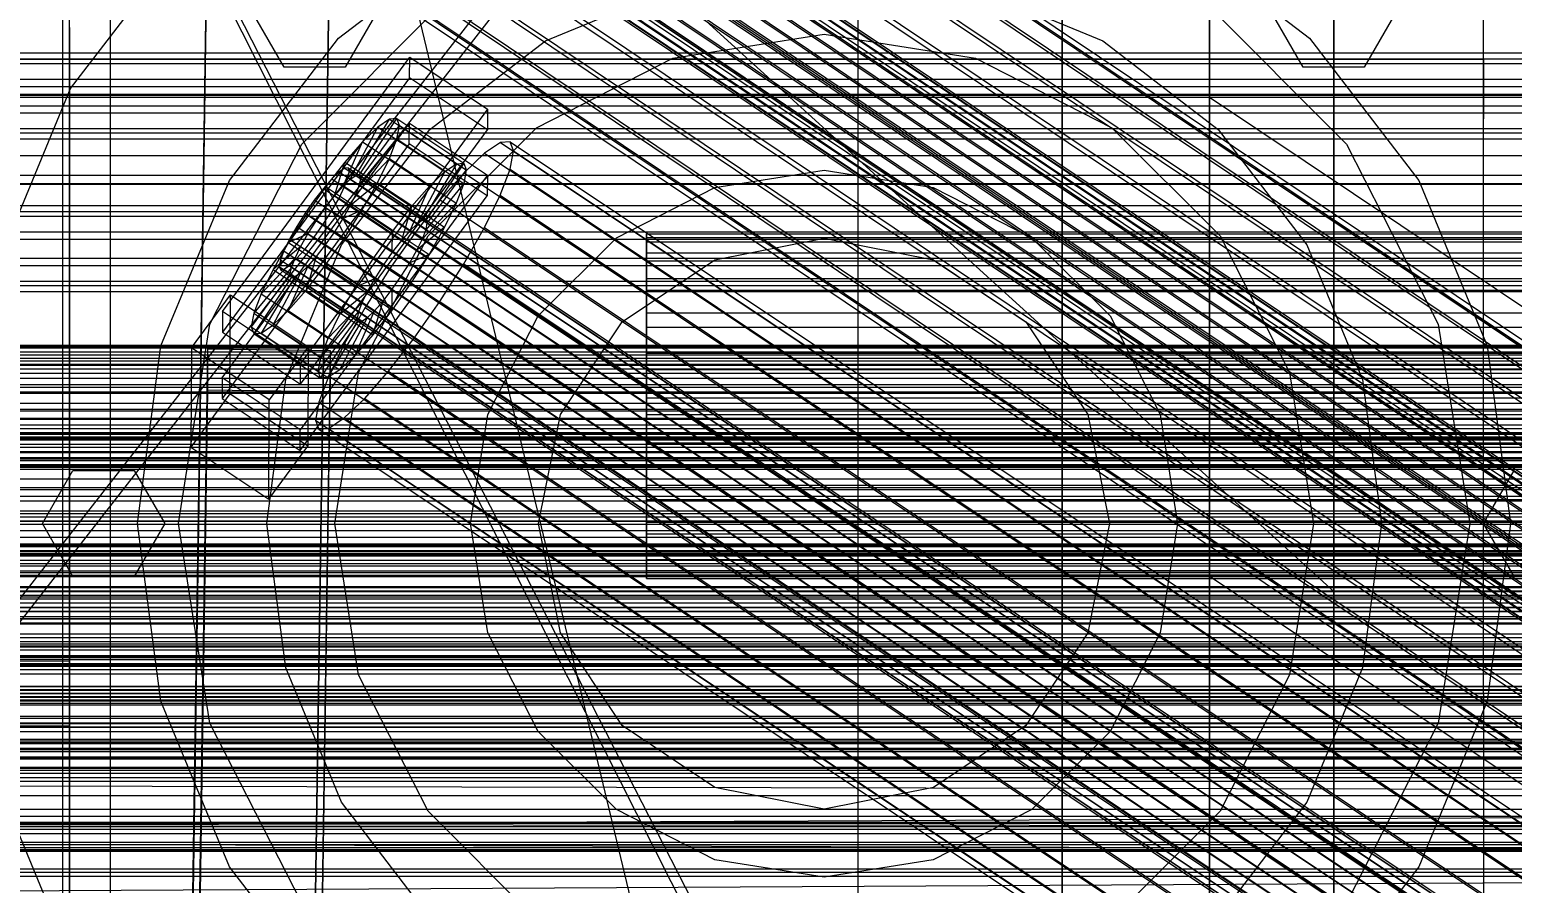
# Model space of a CAD drawing. Header units: millimetres. Extents: x -1970 to 59977, y -65068 to 6837.
# Drawn here: x -401.9 to -183.8, y -34302.9 to -34177.3 of the extents above; entities that cross this region are included whole.
import ezdxf

# ---------------------------------------------------------------- set-up
doc = ezdxf.new("R2010")
doc.units = ezdxf.units.MM
for name, color, linetype, lineweight in [('COTAS_O', 1, 'Continuous', 0), ('frontal_briquetadora', 7, 'Continuous', 0), ('frontal_C01', 7, 'Continuous', 0), ('frontal_C02', 7, 'Continuous', 0), ('frontal_C03', 7, 'Continuous', 0), ('frontal_mezcladora', 7, 'Continuous', 0), ('frontal_secador', 7, 'Continuous', 0)]:
    doc.layers.add(name, color=color, linetype=linetype, lineweight=lineweight)
doc.dimstyles.new('R19_100', dxfattribs={"dimtxt": 250, "dimasz": 150, "dimexe": 150, "dimexo": 80, "dimgap": 100, "dimtad": 1, "dimtih": 1, "dimtoh": 1, "dimdsep": 46, "dimcen": 0.09, "dimadec": 0, "dimazin": 0, "dimtfac": 1, "dimtdec": 4, "dimtofl": 0, "dimtmove": 0, "dimatfit": 3, "dimfxl": 1, "dimtolj": 1, "dimtzin": 0, "dimarcsym": 0})

# ---------------------------------------------------------------- blocks, each defined once
blk = doc.blocks.new('*D39')
at = {"layer": 'COTAS_O', "color": 0, "lineweight": -2, "transparency": 16777216}
for p, q in [((-1725, -34320), (-1725, -33550)), ((1725, -34320), (1725, -33550)), ((-1575, -33700), (1575, -33700))]:
    blk.add_line(p, q, dxfattribs=at)
at = {"layer": 'COTAS_O', "color": 0, "transparency": 16777216}
for points in [[(-1575, -33675), (-1575, -33725), (-1725, -33700)], [(1575, -33675), (1575, -33725), (1725, -33700)]]:
    blk.add_solid(points, dxfattribs=at)
at = {"layer": 'Defpoints', "color": 0, "transparency": 16777216}
for p in [(1725, -33700), (-1725, -34400), (1725, -34400)]:
    blk.add_point(p, dxfattribs=at)
blk = doc.blocks.new('*D42')
at = {"layer": 'COTAS_O', "color": 0, "lineweight": -2, "transparency": 16777216}
for p, q in [((-570, -33700), (200, -33700)), ((50, -34750), (50, -33850)), ((-570, -34900), (200, -34900))]:
    blk.add_line(p, q, dxfattribs=at)
at = {"layer": 'COTAS_O', "color": 0, "transparency": 16777216}
for points in [[(25, -33850), (75, -33850), (50, -33700)], [(25, -34750), (75, -34750), (50, -34900)]]:
    blk.add_solid(points, dxfattribs=at)
at = {"layer": 'Defpoints', "color": 0, "transparency": 16777216}
for p in [(-650, -33700), (50, -33700), (-650, -34900)]:
    blk.add_point(p, dxfattribs=at)
blk = doc.blocks.new('*D43')
at = {"layer": 'COTAS_O', "color": 0, "lineweight": -2, "transparency": 16777216}
for p, q in [((-650, -34820), (-650, -34050)), ((650, -34820), (650, -34050)), ((-500, -34200), (500, -34200))]:
    blk.add_line(p, q, dxfattribs=at)
at = {"layer": 'COTAS_O', "color": 0, "transparency": 16777216}
for points in [[(-500, -34175), (-500, -34225), (-650, -34200)], [(500, -34175), (500, -34225), (650, -34200)]]:
    blk.add_solid(points, dxfattribs=at)
at = {"layer": 'Defpoints', "color": 0, "transparency": 16777216}
for p in [(650, -34200), (-650, -34900), (650, -34900)]:
    blk.add_point(p, dxfattribs=at)

msp = doc.modelspace()

# ---------------------------------------------------------------- linework, layer by layer
at = {"layer": 'frontal_briquetadora'}
for p, q in [((-430, -33820), (-223.45, -34680)), ((-210, -34260), (-210, -33820)), ((-210, -34680), (-210, -33820)), ((-430, -34060), (-210, -34260)), ((-430, -34060), (-210, -34490)), ((-430, -34060), (-210, -34496)), ((-210, -34060), (-210, -34490)), ((-210, -34260), (-210, -34060)), ((-210, -34060), (-210, -34496)), ((-210, -34060), (-210, -34305)), ((-210, -34184.11), (-210, -34168.9)), ((-188, -34184.11), (-188, -34168.9)), ((-396, -34179.904), (-396, -34175.093)), ((-188, -34177.757), (-188, -34174.625)), ((-396, -34181.688), (-396, -34175.941)), ((-396, -34182.612), (-396, -34176.921)), ((-396, -34177.027), (-396, -34183.697)), ((-396, -34178.555), (-396, -34177.617)), ((-396, -34177.617), (-396, -34180.422)), ((-188, -34183.693), (-188, -34176.894)), ((-188, -34181.662), (-188, -34177.757)), ((-396, -34183.199), (-396, -34178.555)), ((-396, -34188.369), (-396, -34179.904)), ((-430, -34181.662), (-188, -34181.662)), ((-396, -34180.422), (-396, -34186.861)), ((-396, -34191.022), (-396, -34181.688)), ((-188, -34181.662), (-188, -34185.567)), ((-396, -34191.853), (-396, -34182.612)), ((-396, -34191.371), (-396, -34183.199)), ((-396, -34183.697), (-396, -34193.876)), ((-210, -34200.644), (-210, -34184.11)), ((-188, -34193.602), (-188, -34183.693)), ((-188, -34200.644), (-188, -34184.11)), ((-188, -34185.567), (-188, -34188.698)), ((-396, -34186.861), (-396, -34196.687)), ((-396, -34200.164), (-396, -34188.369)), ((-188, -34188.698), (-188, -34190.436)), ((-396, -34203.582), (-396, -34191.022)), ((-396, -34202.757), (-396, -34191.371)), ((-396, -34204.289), (-396, -34191.853)), ((-396, -34193.876), (-396, -34207.173)), ((-188, -34206.283), (-188, -34193.602)), ((-396, -34196.687), (-396, -34209.523)), ((-396, -34214.834), (-396, -34200.164)), ((-210, -34218.263), (-210, -34200.644)), ((-188, -34218.263), (-188, -34200.644)), ((-396, -34216.919), (-396, -34202.757)), ((-396, -34218.887), (-396, -34203.582)), ((-396, -34219.443), (-396, -34204.289)), ((-188, -34221.304), (-188, -34206.283)), ((-396, -34207.173), (-396, -34223.076)), ((-396, -34209.523), (-396, -34224.875)), ((-396, -34231.817), (-396, -34214.834)), ((-396, -34233.313), (-396, -34216.919)), ((-396, -34236.349), (-396, -34218.887)), ((-396, -34236.732), (-396, -34219.443)), ((-210, -34236.709), (-210, -34218.263)), ((-188, -34236.709), (-188, -34218.263)), ((-188, -34238.153), (-188, -34221.304)), ((-396, -34223.076), (-396, -34240.974)), ((-396, -34224.875), (-396, -34242.153)), ((-396, -34250.459), (-396, -34231.817)), ((-396, -34251.309), (-396, -34233.313)), ((-396, -34255.296), (-396, -34236.349)), ((-396, -34255.491), (-396, -34236.732)), ((-210, -34255.714), (-210, -34236.709)), ((-188, -34255.714), (-188, -34236.709)), ((-188, -34256.258), (-188, -34238.153)), ((-396, -34240.974), (-396, -34260.18)), ((-396, -34242.153), (-396, -34260.694)), ((-396, -34270.044), (-396, -34250.459)), ((-396, -34270.216), (-396, -34251.309)), ((-396, -34275), (-396, -34255.296)), ((-396, -34275), (-396, -34255.491)), ((-210, -34275), (-210, -34255.714)), ((-188, -34275), (-188, -34255.714)), ((-188, -34275), (-188, -34256.258)), ((-430, -34260), (-210, -34260)), ((-396, -34260.18), (-396, -34279.956)), ((-396, -34260.694), (-396, -34279.784)), ((-210, -34260), (-210, -34305)), ((-210, -34680), (-210, -34260)), ((-210, -34496), (-210, -34260)), ((-188, -34267.964), (-188, -34266.226)), ((-188, -34271.095), (-188, -34267.964)), ((-396, -34270.216), (-420, -34270.216)), ((-160, -34270.044), (-396, -34270.044)), ((-396, -34289.82), (-396, -34270.044)), ((-396, -34289.306), (-396, -34270.216)), ((-188, -34275), (-188, -34271.095)), ((-396, -34275), (-596, -34275)), ((-430, -34275), (-188, -34275)), ((-160, -34275), (-396, -34275)), ((-396, -34275), (-396, -34294.704)), ((-396, -34275), (-396, -34294.509)), ((-188, -34275), (-210, -34275)), ((-210, -34275), (-210, -34294.286)), ((-188, -34275), (-188, -34278.905)), ((-188, -34275), (-188, -34293.742)), ((-188, -34275), (-188, -34294.286)), ((-396, -34279.784), (-420, -34279.784)), ((-396, -34279.784), (-396, -34298.691)), ((-160, -34279.956), (-396, -34279.956)), ((-396, -34279.956), (-396, -34299.541)), ((-188, -34278.905), (-188, -34282.036)), ((-188, -34282.036), (-188, -34283.774)), ((-396, -34307.847), (-396, -34289.306)), ((-396, -34309.026), (-396, -34289.82)), ((-396, -34294.509), (-396, -34313.268)), ((-396, -34294.704), (-396, -34313.651)), ((-210, -34294.286), (-210, -34313.291)), ((-188, -34293.742), (-188, -34311.847)), ((-188, -34294.286), (-188, -34313.291)), ((-396, -34298.691), (-396, -34316.687)), ((-396, -34299.541), (-396, -34318.183))]:
    msp.add_line(p, q, dxfattribs=at)
at = {"layer": 'frontal_C01'}
for p, q in [((-250, -32681.31), (-250, -35586.788)), ((-250, -35591.549), (-250, -32686.07)), ((-228.298, -33961.061), (-228.298, -34257.758)), ((-228.298, -34263.476), (-228.298, -33966.78)), ((-397, -35975), (-397, -34032.596)), ((-390, -35975), (-390, -34032.596)), ((-373.501, -34218.791), (-345.969, -34181.347)), ((-345.981, -34184.391), (-345.969, -34181.347)), ((-345.969, -34181.347), (-334.501, -34189)), ((-345.981, -34184.391), (-373.513, -34221.834)), ((-334.513, -34192.044), (-345.981, -34184.391)), ((-373.539, -34228.531), (-346.008, -34191.087)), ((-334.501, -34189), (-362.033, -34226.444)), ((-353.892, -34198.777), (-348.918, -34190.5)), ((-353.378, -34198.737), (-347.835, -34190.414)), ((-348.918, -34190.5), (-350.645, -34191.658)), ((-347.835, -34190.414), (-348.918, -34190.5)), ((-348.918, -34190.5), (-339.088, -34197.06)), ((-347.835, -34190.414), (-338.005, -34196.974)), ((-347.47, -34191.406), (-347.835, -34190.414)), ((-346.02, -34194.131), (-346.008, -34191.087)), ((-346.008, -34191.087), (-334.539, -34198.74)), ((-334.501, -34189), (-334.513, -34192.044)), ((-362.045, -34229.488), (-334.513, -34192.044)), ((-354.71, -34199.326), (-350.645, -34191.658)), ((-353.205, -34199.207), (-347.47, -34191.406)), ((-350.645, -34191.658), (-352.899, -34193.808)), ((-350.645, -34191.658), (-340.816, -34198.217)), ((-347.847, -34193.408), (-347.47, -34191.406)), ((-347.47, -34191.406), (-337.64, -34197.966)), ((-346.02, -34194.131), (-373.551, -34231.574)), ((-355.777, -34200.345), (-352.899, -34193.808)), ((-352.899, -34193.808), (-355.525, -34196.805)), ((-353.384, -34200.155), (-347.847, -34193.408)), ((-352.899, -34193.808), (-343.069, -34200.368)), ((-348.941, -34196.283), (-347.847, -34193.408)), ((-347.847, -34193.408), (-338.017, -34199.968)), ((-334.551, -34201.784), (-346.02, -34194.131)), ((-332.629, -34193.949), (-334.938, -34195.496)), ((-331.181, -34193.834), (-332.629, -34193.949)), ((-332.629, -34193.949), (-148.32, -34316.947)), ((-331.197, -34197.836), (-330.692, -34195.16)), ((-330.692, -34195.16), (-331.181, -34193.834)), ((-331.181, -34193.834), (-146.872, -34316.832)), ((-330.692, -34195.16), (-146.383, -34318.158)), ((-355.525, -34196.805), (-358.345, -34200.444)), ((-357.021, -34201.764), (-355.525, -34196.805)), ((-355.525, -34196.805), (-345.695, -34203.365)), ((-353.902, -34201.517), (-348.941, -34196.283)), ((-350.678, -34199.836), (-348.941, -34196.283)), ((-348.941, -34196.283), (-339.111, -34202.843)), ((-339.088, -34197.06), (-344.062, -34205.337)), ((-338.005, -34196.974), (-343.549, -34205.297)), ((-340.816, -34198.217), (-339.088, -34197.06)), ((-339.088, -34197.06), (-338.005, -34196.974)), ((-338.005, -34196.974), (-337.64, -34197.966)), ((-334.938, -34195.496), (-337.95, -34198.371)), ((-334.938, -34195.496), (-150.629, -34318.495)), ((-334.539, -34198.74), (-362.071, -34236.184)), ((-357.415, -34199.251), (-358.659, -34200.671)), ((-356.348, -34198.233), (-357.415, -34199.251)), ((-357.415, -34199.251), (-143.617, -34341.929)), ((-355.53, -34197.684), (-356.348, -34198.233)), ((-356.348, -34198.233), (-142.549, -34340.91)), ((-355.777, -34200.345), (-354.71, -34199.326)), ((-355.541, -34200.424), (-355.022, -34199.061)), ((-355.017, -34197.643), (-355.53, -34197.684)), ((-355.53, -34197.684), (-141.731, -34340.362)), ((-355.022, -34199.061), (-354.844, -34198.113)), ((-355.022, -34199.061), (-141.224, -34341.739)), ((-354.844, -34198.113), (-355.017, -34197.643)), ((-355.017, -34197.643), (-141.218, -34340.321)), ((-354.844, -34198.113), (-141.045, -34340.791)), ((-354.71, -34199.326), (-353.892, -34198.777)), ((-344.88, -34205.886), (-354.71, -34199.326)), ((-353.892, -34198.777), (-353.378, -34198.737)), ((-344.062, -34205.337), (-353.892, -34198.777)), ((-353.205, -34199.207), (-353.384, -34200.155)), ((-343.549, -34205.297), (-353.378, -34198.737)), ((-353.378, -34198.737), (-353.205, -34199.207)), ((-343.376, -34205.766), (-353.205, -34199.207)), ((-340.816, -34198.217), (-344.88, -34205.886)), ((-337.64, -34197.966), (-343.376, -34205.766)), ((-343.069, -34200.368), (-340.816, -34198.217)), ((-337.95, -34198.371), (-341.461, -34202.378)), ((-337.64, -34197.966), (-338.017, -34199.968)), ((-337.95, -34198.371), (-153.641, -34321.37)), ((-334.539, -34198.74), (-334.551, -34201.784)), ((-332.659, -34201.68), (-331.197, -34197.836)), ((-331.197, -34197.836), (-146.887, -34320.834)), ((-362.083, -34239.228), (-334.551, -34201.784)), ((-358.345, -34200.444), (-361.166, -34204.477)), ((-358.659, -34200.671), (-359.995, -34202.395)), ((-358.659, -34200.671), (-144.861, -34343.349)), ((-358.345, -34200.444), (-358.357, -34203.488)), ((-358.357, -34203.488), (-357.021, -34201.764)), ((-348.515, -34207.004), (-358.345, -34200.444)), ((-357.021, -34201.764), (-355.777, -34200.345)), ((-347.191, -34208.324), (-357.021, -34201.764)), ((-356.363, -34202.107), (-355.541, -34200.424)), ((-345.947, -34206.904), (-355.777, -34200.345)), ((-355.541, -34200.424), (-141.742, -34343.101)), ((-354.725, -34203.2), (-350.678, -34199.836)), ((-353.902, -34201.517), (-354.725, -34203.2)), ((-353.384, -34200.155), (-353.902, -34201.517)), ((-344.073, -34208.077), (-353.902, -34201.517)), ((-343.554, -34206.715), (-353.384, -34200.155)), ((-352.938, -34203.825), (-350.678, -34199.836)), ((-350.678, -34199.836), (-340.848, -34206.396)), ((-343.069, -34200.368), (-345.947, -34206.904)), ((-345.695, -34203.365), (-343.069, -34200.368)), ((-338.017, -34199.968), (-343.554, -34206.715)), ((-338.017, -34199.968), (-339.111, -34202.843)), ((-334.981, -34206.43), (-332.659, -34201.68)), ((-332.659, -34201.68), (-148.35, -34324.678)), ((-359.995, -34202.395), (-361.332, -34204.305)), ((-146.196, -34345.072), (-359.995, -34202.395)), ((-359.693, -34205.398), (-358.357, -34203.488)), ((-358.68, -34205.963), (-357.434, -34203.996)), ((-358.357, -34203.488), (-348.527, -34210.048)), ((-357.434, -34203.996), (-356.363, -34202.107)), ((-357.434, -34203.996), (-143.635, -34346.674)), ((-356.363, -34202.107), (-142.565, -34344.784)), ((-354.725, -34203.2), (-355.796, -34205.089)), ((-355.796, -34205.089), (-352.938, -34203.825)), ((-355.569, -34207.977), (-352.938, -34203.825)), ((-344.895, -34209.76), (-354.725, -34203.2)), ((-352.938, -34203.825), (-343.108, -34210.385)), ((-348.515, -34207.004), (-345.695, -34203.365)), ((-345.695, -34203.365), (-347.191, -34208.324)), ((-341.461, -34202.378), (-345.231, -34207.243)), ((-339.111, -34202.843), (-344.073, -34208.077)), ((-341.461, -34202.378), (-157.152, -34325.376)), ((-339.111, -34202.843), (-340.848, -34206.396)), ((-361.166, -34204.477), (-363.797, -34208.63)), ((-362.578, -34206.272), (-363.648, -34208.161)), ((-361.332, -34204.305), (-362.578, -34206.272)), ((-362.578, -34206.272), (-148.779, -34348.95)), ((-361.332, -34204.305), (-147.533, -34346.983)), ((-359.693, -34205.398), (-361.166, -34204.477)), ((-361.166, -34204.477), (-351.336, -34211.037)), ((-360.939, -34207.365), (-359.693, -34205.398)), ((-360.017, -34207.873), (-358.68, -34205.963)), ((-349.863, -34211.958), (-359.693, -34205.398)), ((-358.68, -34205.963), (-144.881, -34348.641)), ((-355.796, -34205.089), (-357.042, -34207.056)), ((-345.966, -34211.649), (-355.796, -34205.089)), ((-344.88, -34205.886), (-345.947, -34206.904)), ((-344.062, -34205.337), (-344.88, -34205.886)), ((-343.549, -34205.297), (-344.062, -34205.337)), ((-343.554, -34206.715), (-343.376, -34205.766)), ((-343.376, -34205.766), (-343.549, -34205.297)), ((-363.648, -34208.161), (-364.471, -34209.844)), ((-360.939, -34207.365), (-363.797, -34208.63)), ((-363.648, -34208.161), (-149.85, -34350.839)), ((-362.01, -34209.255), (-360.939, -34207.365)), ((-361.352, -34209.597), (-360.017, -34207.873)), ((-351.109, -34213.925), (-360.939, -34207.365)), ((-360.017, -34207.873), (-146.218, -34350.551)), ((-358.39, -34212.01), (-355.569, -34207.977)), ((-357.042, -34207.056), (-358.378, -34208.967)), ((-357.042, -34207.056), (-355.569, -34207.977)), ((-347.212, -34213.616), (-357.042, -34207.056)), ((-355.569, -34207.977), (-345.739, -34214.537)), ((-351.336, -34211.037), (-348.515, -34207.004)), ((-345.231, -34207.243), (-349.002, -34212.634)), ((-348.527, -34210.048), (-348.515, -34207.004)), ((-347.191, -34208.324), (-348.527, -34210.048)), ((-345.947, -34206.904), (-347.191, -34208.324)), ((-160.922, -34330.241), (-345.231, -34207.243)), ((-340.848, -34206.396), (-344.895, -34209.76)), ((-344.895, -34209.76), (-344.073, -34208.077)), ((-344.073, -34208.077), (-343.554, -34206.715)), ((-340.848, -34206.396), (-343.108, -34210.385)), ((-338.003, -34211.762), (-334.981, -34206.43)), ((-334.981, -34206.43), (-150.672, -34329.428)), ((-311.15, -34208.526), (-311.15, -34207.349)), ((-311.15, -34207.349), (-311.15, -34207.902)), ((-311.15, -34207.349), (311.15, -34207.349)), ((-311.15, -34207.902), (-311.15, -34210.145)), ((-311.15, -34207.902), (311.15, -34207.902)), ((-311.15, -34211.351), (-311.15, -34208.526)), ((-311.15, -34208.526), (311.15, -34208.526)), ((-363.797, -34208.63), (-366.057, -34212.618)), ((-362.01, -34209.255), (-366.057, -34212.618)), ((-364.471, -34209.844), (-364.989, -34211.206)), ((-364.471, -34209.844), (-150.672, -34352.522)), ((-363.797, -34208.63), (-353.967, -34215.19)), ((-362.833, -34210.938), (-362.01, -34209.255)), ((-362.596, -34211.017), (-361.352, -34209.597)), ((-352.18, -34215.814), (-362.01, -34209.255)), ((-361.352, -34209.597), (-147.554, -34352.275)), ((-359.714, -34210.69), (-361.21, -34215.649)), ((-359.714, -34210.69), (-360.958, -34212.11)), ((-358.378, -34208.967), (-359.714, -34210.69)), ((-349.884, -34217.25), (-359.714, -34210.69)), ((-358.378, -34208.967), (-358.39, -34212.01)), ((-348.548, -34215.527), (-358.378, -34208.967)), ((-348.527, -34210.048), (-349.863, -34211.958)), ((-345.966, -34211.649), (-344.895, -34209.76)), ((-343.108, -34210.385), (-345.966, -34211.649)), ((-343.108, -34210.385), (-345.739, -34214.537)), ((-311.15, -34210.145), (-311.15, -34213.928)), ((-311.15, -34210.145), (311.15, -34210.145)), ((-363.351, -34212.3), (-368.888, -34219.047)), ((-362.833, -34210.938), (-367.794, -34216.171)), ((-366.057, -34212.618), (-367.794, -34216.171)), ((-366.057, -34212.618), (-356.228, -34219.178)), ((-364.989, -34211.206), (-365.168, -34212.155)), ((-365.168, -34212.155), (-364.995, -34212.624)), ((-365.168, -34212.155), (-151.369, -34354.832)), ((-364.995, -34212.624), (-364.482, -34212.584)), ((-364.995, -34212.624), (-151.196, -34355.302)), ((-364.989, -34211.206), (-151.191, -34353.884)), ((-364.482, -34212.584), (-363.664, -34212.035)), ((-364.482, -34212.584), (-150.683, -34355.262)), ((-360.958, -34212.11), (-363.836, -34218.646)), ((-363.664, -34212.035), (-362.596, -34211.017)), ((-363.664, -34212.035), (-149.865, -34354.713)), ((-363.53, -34213.248), (-363.351, -34212.3)), ((-363.351, -34212.3), (-362.833, -34210.938)), ((-353.521, -34218.86), (-363.351, -34212.3)), ((-353.003, -34217.498), (-362.833, -34210.938)), ((-362.596, -34211.017), (-148.798, -34353.694)), ((-360.958, -34212.11), (-362.025, -34213.129)), ((-361.21, -34215.649), (-358.39, -34212.01)), ((-351.128, -34218.67), (-360.958, -34212.11)), ((-358.39, -34212.01), (-348.56, -34218.57)), ((-353.967, -34215.19), (-351.336, -34211.037)), ((-349.002, -34212.634), (-352.519, -34218.185)), ((-351.336, -34211.037), (-349.863, -34211.958)), ((-349.863, -34211.958), (-351.109, -34213.925)), ((-349.002, -34212.634), (-164.693, -34335.632)), ((-347.212, -34213.616), (-345.966, -34211.649)), ((-341.52, -34217.313), (-338.003, -34211.762)), ((-338.003, -34211.762), (-153.694, -34334.76)), ((-311.15, -34215.633), (-311.15, -34211.351)), ((-311.15, -34211.351), (311.15, -34211.351)), ((-363.53, -34213.248), (-369.265, -34221.049)), ((-363.357, -34213.718), (-368.9, -34222.04)), ((-362.843, -34213.677), (-367.817, -34221.955)), ((-362.025, -34213.129), (-366.09, -34220.797)), ((-363.357, -34213.718), (-363.53, -34213.248)), ((-353.7, -34219.808), (-363.53, -34213.248)), ((-362.843, -34213.677), (-363.357, -34213.718)), ((-353.527, -34220.278), (-363.357, -34213.718)), ((-362.025, -34213.129), (-362.843, -34213.677)), ((-353.014, -34220.237), (-362.843, -34213.677)), ((-352.196, -34219.689), (-362.025, -34213.129)), ((-353.967, -34215.19), (-351.109, -34213.925)), ((-351.109, -34213.925), (-352.18, -34215.814)), ((-345.739, -34214.537), (-348.56, -34218.57)), ((-348.548, -34215.527), (-347.212, -34213.616)), ((-345.739, -34214.537), (-347.212, -34213.616)), ((-311.15, -34213.928), (-311.15, -34218.991)), ((-311.15, -34213.928), (311.15, -34213.928)), ((-378.086, -34224.118), (-372.35, -34216.317)), ((-372.408, -34230.927), (-372.35, -34216.317)), ((-372.35, -34216.317), (-360.882, -34223.971)), ((-367.794, -34216.171), (-368.888, -34219.047)), ((-367.794, -34216.171), (-357.964, -34222.731)), ((-363.836, -34218.646), (-361.21, -34215.649)), ((-361.21, -34215.649), (-351.38, -34222.209)), ((-356.228, -34219.178), (-353.967, -34215.19)), ((-356.228, -34219.178), (-352.18, -34215.814)), ((-352.18, -34215.814), (-353.003, -34217.498)), ((-351.38, -34222.209), (-349.884, -34217.25)), ((-351.128, -34218.67), (-349.884, -34217.25)), ((-349.884, -34217.25), (-348.548, -34215.527)), ((-348.56, -34218.57), (-348.548, -34215.527)), ((-311.15, -34221.079), (-311.15, -34215.633)), ((-311.15, -34215.633), (311.15, -34215.633)), ((-373.501, -34218.791), (-373.513, -34221.834)), ((-362.033, -34226.444), (-373.501, -34218.791)), ((-368.888, -34219.047), (-369.265, -34221.049)), ((-368.888, -34219.047), (-359.058, -34225.607)), ((-366.09, -34220.797), (-363.836, -34218.646)), ((-363.836, -34218.646), (-354.006, -34225.206)), ((-359.058, -34225.607), (-353.521, -34218.86)), ((-357.964, -34222.731), (-353.003, -34217.498)), ((-357.964, -34222.731), (-356.228, -34219.178)), ((-352.519, -34218.185), (-355.541, -34223.518)), ((-354.006, -34225.206), (-351.128, -34218.67)), ((-353.521, -34218.86), (-353.7, -34219.808)), ((-353.003, -34217.498), (-353.521, -34218.86)), ((-352.519, -34218.185), (-168.21, -34341.184)), ((-352.196, -34219.689), (-351.128, -34218.67)), ((-348.56, -34218.57), (-351.38, -34222.209)), ((-345.291, -34222.705), (-341.52, -34217.313)), ((-341.52, -34217.313), (-157.211, -34340.311)), ((-311.15, -34218.991), (-311.15, -34224.989)), ((-311.15, -34218.991), (311.15, -34218.991)), ((-369.265, -34221.049), (-368.9, -34222.04)), ((-369.265, -34221.049), (-359.436, -34227.609)), ((-367.817, -34221.955), (-366.09, -34220.797)), ((-366.09, -34220.797), (-356.26, -34227.357)), ((-359.436, -34227.609), (-353.7, -34219.808)), ((-359.07, -34228.6), (-353.527, -34220.278)), ((-357.987, -34228.514), (-353.014, -34220.237)), ((-356.26, -34227.357), (-352.196, -34219.689)), ((-353.7, -34219.808), (-353.527, -34220.278)), ((-353.527, -34220.278), (-353.014, -34220.237)), ((-353.014, -34220.237), (-352.196, -34219.689)), ((-311.15, -34227.318), (-311.15, -34221.079)), ((-311.15, -34221.079), (311.15, -34221.079)), ((-440, -34223.731), (440, -34223.731)), ((-373.513, -34221.834), (-362.045, -34229.488)), ((-368.9, -34222.04), (-367.817, -34221.955)), ((-368.9, -34222.04), (-359.07, -34228.6)), ((-367.817, -34221.955), (-357.987, -34228.514)), ((-359.058, -34225.607), (-357.964, -34222.731)), ((-355.541, -34223.518), (-357.863, -34228.268)), ((-355.541, -34223.518), (-171.232, -34346.516)), ((-351.38, -34222.209), (-354.006, -34225.206)), ((-349.061, -34227.57), (-345.291, -34222.705)), ((-345.291, -34222.705), (-160.982, -34345.703)), ((-440, -34223.926), (440, -34223.926)), ((-440, -34224.147), (440, -34224.147)), ((-440, -34224.721), (440, -34224.721)), ((-440, -34225.149), (440, -34225.149)), ((-378.512, -34417.284), (-375.644, -34224.284)), ((-378.086, -34224.118), (-378.143, -34238.728)), ((-366.618, -34231.771), (-378.086, -34224.118)), ((-375.644, -34230.372), (-375.644, -34224.284)), ((-375.644, -34224.284), (-357.646, -34224.526)), ((-360.882, -34223.971), (-366.618, -34231.771)), ((-360.882, -34223.971), (-360.939, -34238.581)), ((-357.646, -34224.526), (-360.514, -34417.526)), ((-359.436, -34227.609), (-359.058, -34225.607)), ((-357.646, -34224.526), (-357.646, -34230.614)), ((-354.006, -34225.206), (-356.26, -34227.357)), ((-311.15, -34224.989), (-311.15, -34231.515)), ((311.15, -34224.989), (-311.15, -34224.989)), ((-440, -34226.062), (440, -34226.062)), ((-440, -34226.666), (440, -34226.666)), ((-440, -34227.856), (440, -34227.856)), ((-362.045, -34229.488), (-362.033, -34226.444)), ((-359.07, -34228.6), (-359.436, -34227.609)), ((-356.26, -34227.357), (-357.987, -34228.514)), ((-352.572, -34231.576), (-349.061, -34227.57)), ((-349.061, -34227.57), (-164.752, -34350.568)), ((-311.15, -34233.926), (-311.15, -34227.318)), ((-311.15, -34227.318), (311.15, -34227.318)), ((-440, -34228.596), (440, -34228.596)), ((440, -34229.981), (-440, -34229.981)), ((-373.539, -34228.531), (-373.551, -34231.574)), ((-362.071, -34236.184), (-373.539, -34228.531)), ((-357.863, -34228.268), (-359.326, -34232.112)), ((-357.987, -34228.514), (-359.07, -34228.6)), ((-357.863, -34228.268), (-173.554, -34351.266)), ((-440, -34230.806), (440, -34230.806)), ((-440, -34232.293), (440, -34232.293)), ((-378.512, -34423.372), (-375.644, -34230.372)), ((-372.408, -34230.927), (-378.143, -34238.728)), ((-357.646, -34230.614), (-375.644, -34230.372)), ((-373.551, -34231.574), (-362.083, -34239.228)), ((-360.939, -34238.581), (-372.408, -34230.927)), ((-366.675, -34246.381), (-366.618, -34231.771)), ((-360.514, -34423.614), (-357.646, -34230.614)), ((-359.326, -34232.112), (-359.83, -34234.788)), ((-359.326, -34232.112), (-175.016, -34355.11)), ((-355.584, -34234.451), (-352.572, -34231.576)), ((-352.572, -34231.576), (-168.263, -34354.574)), ((-311.15, -34231.515), (-311.15, -34238.122)), ((-311.15, -34231.515), (311.15, -34231.515)), ((-440, -34233.148), (440, -34233.148)), ((-440, -34234.635), (440, -34234.635)), ((-357.893, -34235.999), (-355.584, -34234.451)), ((-355.584, -34234.451), (-171.275, -34357.449)), ((-311.15, -34240.452), (-311.15, -34233.926)), ((-311.15, -34233.926), (311.15, -34233.926)), ((-440, -34235.46), (440, -34235.46)), ((-440, -34236.845), (440, -34236.845)), ((-362.083, -34239.228), (-362.071, -34236.184)), ((-359.83, -34234.788), (-359.341, -34236.114)), ((-359.83, -34234.788), (-175.521, -34357.786)), ((-359.341, -34236.114), (-357.893, -34235.999)), ((-359.341, -34236.114), (-175.032, -34359.112)), ((-357.893, -34235.999), (-173.584, -34358.997)), ((-440, -34237.585), (440, -34237.585)), ((-440, -34238.775), (440, -34238.775)), ((-378.143, -34238.728), (-366.675, -34246.381)), ((-366.675, -34246.381), (-360.939, -34238.581)), ((-311.15, -34238.122), (-311.15, -34244.362)), ((-311.15, -34238.122), (311.15, -34238.122)), ((-440, -34239.379), (440, -34239.379)), ((-440, -34240.292), (440, -34240.292)), ((-440, -34240.72), (440, -34240.72)), ((-311.15, -34246.45), (-311.15, -34240.452)), ((-311.15, -34240.452), (311.15, -34240.452)), ((-440, -34241.293), (440, -34241.293)), ((-440, -34241.515), (440, -34241.515)), ((-440, -34241.71), (440, -34241.71)), ((-311.15, -34244.362), (-311.15, -34249.808)), ((-311.15, -34244.362), (311.15, -34244.362)), ((-311.15, -34251.513), (-311.15, -34246.45)), ((-311.15, -34246.45), (311.15, -34246.45)), ((-311.15, -34249.808), (-311.15, -34254.09)), ((-311.15, -34249.808), (311.15, -34249.808)), ((-311.15, -34255.296), (-311.15, -34251.513)), ((-311.15, -34251.513), (311.15, -34251.513)), ((-311.15, -34254.09), (-311.15, -34256.915)), ((-311.15, -34254.09), (311.15, -34254.09)), ((-311.15, -34257.539), (-311.15, -34255.296)), ((-311.15, -34255.296), (311.15, -34255.296)), ((-311.15, -34256.915), (-311.15, -34258.092)), ((-311.15, -34256.915), (311.15, -34256.915)), ((-311.15, -34258.092), (-311.15, -34257.539)), ((-311.15, -34257.539), (311.15, -34257.539)), ((-311.15, -34258.092), (311.15, -34258.092)), ((-130, -34323.357), (-228.298, -34257.758)), ((-228.298, -34257.758), (-228.298, -34554.454)), ((-228.298, -34257.758), (-228.298, -34263.476)), ((-228.298, -34560.172), (-228.298, -34263.476)), ((-228.298, -34263.476), (-130, -34329.075))]:
    msp.add_line(p, q, dxfattribs=at)
at = {"layer": 'frontal_C02'}
for p, q in [((-250, -32976.99), (-250, -35767.535)), ((-250, -35772.314), (-250, -32981.769)), ((-397, -35975), (-397, -33576.746)), ((-390, -35975), (-390, -33576.746)), ((-228.298, -33902.474), (-228.298, -34187.295)), ((-228.298, -34193.036), (-228.298, -33908.215)), ((-397, -35975), (-397, -34072.136)), ((-390, -35975), (-390, -34072.136)), ((-332.629, -34123.403), (-148.32, -34246.887)), ((-331.181, -34123.206), (-146.872, -34246.69)), ((-334.938, -34125.027), (-150.629, -34248.511)), ((-330.692, -34124.45), (-146.383, -34247.934)), ((-356.348, -34127.62), (-142.549, -34270.861)), ((-355.53, -34127.044), (-141.731, -34270.286)), ((-355.017, -34126.974), (-141.218, -34270.216)), ((-354.844, -34127.415), (-141.045, -34270.657)), ((-331.197, -34127.049), (-146.887, -34250.533)), ((-357.415, -34128.661), (-143.617, -34271.903)), ((-355.541, -34129.675), (-141.742, -34272.916)), ((-355.022, -34128.336), (-141.224, -34271.577)), ((-337.95, -34127.967), (-153.641, -34251.451)), ((-146.196, -34275.075), (-359.995, -34131.833)), ((-358.659, -34130.099), (-144.861, -34273.34)), ((-356.363, -34131.34), (-142.565, -34274.581)), ((-341.461, -34132.023), (-157.152, -34255.507)), ((-332.659, -34130.826), (-148.35, -34254.31)), ((-361.332, -34133.747), (-147.533, -34276.989)), ((-357.434, -34133.217), (-143.635, -34276.459)), ((-362.578, -34135.71), (-148.779, -34278.952)), ((-358.68, -34135.18), (-144.881, -34278.422)), ((-334.981, -34135.525), (-150.672, -34259.009)), ((-363.648, -34137.588), (-149.85, -34280.829)), ((-360.017, -34137.094), (-146.218, -34280.336)), ((-160.922, -34260.403), (-345.231, -34136.919)), ((-364.989, -34140.591), (-151.191, -34283.833)), ((-364.471, -34139.253), (-150.672, -34282.494)), ((-362.596, -34140.266), (-148.798, -34283.508)), ((-361.352, -34138.829), (-147.554, -34282.07)), ((-338.003, -34140.825), (-153.694, -34264.309)), ((-365.168, -34141.512), (-151.369, -34284.754)), ((-364.995, -34141.953), (-151.196, -34285.194)), ((-364.482, -34141.883), (-150.683, -34285.125)), ((-363.664, -34141.308), (-149.865, -34284.549)), ((-349.002, -34142.321), (-164.693, -34265.805)), ((-341.52, -34146.364), (-157.211, -34269.848)), ((-352.519, -34147.86), (-168.21, -34271.344)), ((-345.291, -34151.766), (-160.982, -34275.25)), ((-378.512, -34347.59), (-375.644, -34153.823)), ((-355.541, -34153.16), (-171.232, -34276.644)), ((-357.646, -34154.067), (-360.514, -34347.834)), ((-357.863, -34157.859), (-173.554, -34281.342)), ((-349.061, -34156.662), (-164.752, -34280.146)), ((-378.512, -34353.436), (-375.644, -34159.669)), ((-360.514, -34353.679), (-357.646, -34159.912)), ((-359.326, -34161.636), (-175.016, -34285.12)), ((-352.572, -34160.718), (-168.263, -34284.202)), ((-359.83, -34164.235), (-175.521, -34287.719)), ((-355.584, -34163.658), (-171.275, -34287.142)), ((-359.341, -34165.479), (-175.032, -34288.963)), ((-357.893, -34165.282), (-173.584, -34288.766)), ((-130, -34253.153), (-228.298, -34187.295)), ((-228.298, -34187.295), (-228.298, -34472.116)), ((-228.298, -34187.295), (-228.298, -34193.036)), ((-228.298, -34477.858), (-228.298, -34193.036)), ((-228.298, -34193.036), (-130, -34258.894)), ((-450, -34264.768), (450, -34264.768)), ((450, -34276.459), (-450, -34276.459)), ((450, -34298.24), (-450, -34298.24))]:
    msp.add_line(p, q, dxfattribs=at)
at = {"layer": 'frontal_C03'}
for p, q in [((1250, -34180.804), (-1250, -34180.804)), ((1250, -34181.686), (-1250, -34181.686)), ((1250, -34182.339), (-1250, -34182.339)), ((1250, -34184.647), (-1250, -34184.647)), ((-1250, -34185.704), (1250, -34185.704)), ((1500, -34186.859), (-1500, -34186.859)), ((1500, -34187.019), (-1500, -34187.019)), ((1500, -34187.304), (-1500, -34187.304)), ((1250, -34188.556), (-1250, -34188.556)), ((1250, -34189.613), (-1250, -34189.613)), ((1250, -34191.921), (-1250, -34191.921)), ((1250, -34192.574), (-1250, -34192.574)), ((1250, -34193.456), (-1250, -34193.456)), ((-1500, -34195.842), (1500, -34195.842)), ((-1500, -34198.712), (1500, -34198.712)), ((1250, -34203.262), (-1250, -34203.262)), ((1250, -34204.143), (-1250, -34204.143)), ((1250, -34204.797), (-1250, -34204.797)), ((1250, -34207.104), (-1250, -34207.104)), ((-1250, -34208.162), (1250, -34208.162)), ((1250, -34211.014), (-1250, -34211.014)), ((1250, -34212.071), (-1250, -34212.071)), ((1250, -34214.378), (-1250, -34214.378)), ((1250, -34215.032), (-1250, -34215.032)), ((1250, -34215.913), (-1250, -34215.913)), ((1250, -34225.72), (-1250, -34225.72)), ((1250, -34226.601), (-1250, -34226.601)), ((1250, -34227.254), (-1250, -34227.254)), ((1250, -34229.562), (-1250, -34229.562)), ((-1250, -34230.619), (1250, -34230.619)), ((1250, -34233.471), (-1250, -34233.471)), ((1250, -34234.529), (-1250, -34234.529)), ((-1250, -34236.6), (1250, -34236.6)), ((1250, -34236.836), (-1250, -34236.836)), ((-1250, -34237.233), (1250, -34237.233)), ((1250, -34237.49), (-1250, -34237.49)), ((-1250, -34237.697), (1250, -34237.697)), ((1250, -34238.371), (-1250, -34238.371)), ((-1250, -34239.553), (1250, -34239.553)), ((-1250, -34240.449), (1250, -34240.449)), ((-1250, -34243.401), (1250, -34243.401)), ((-1250, -34244.669), (1250, -34244.669)), ((1250, -34248.177), (-1250, -34248.177)), ((-1250, -34248.516), (1250, -34248.516)), ((1250, -34249.059), (-1250, -34249.059)), ((1250, -34249.712), (-1250, -34249.712)), ((-1250, -34250.068), (1250, -34250.068)), ((1250, -34252.019), (-1250, -34252.019)), ((-1500, -34252.99), (1500, -34252.99)), ((-1500, -34253.214), (1500, -34253.214)), ((-1500, -34253.379), (1500, -34253.379)), ((-1500, -34254.036), (1500, -34254.036)), ((-1250, -34253.077), (1250, -34253.077)), ((-1500, -34254.354), (1500, -34254.354)), ((-1500, -34255.4), (1500, -34255.4)), ((-1500, -34255.849), (1500, -34255.849)), ((-1250, -34254.549), (1250, -34254.549)), ((1250, -34255.929), (-1250, -34255.929)), ((1250, -34256.28), (-1250, -34256.28)), ((-1500, -34257.212), (1500, -34257.212)), ((-1500, -34257.762), (1500, -34257.762)), ((1250, -34256.986), (-1250, -34256.986)), ((-1500, -34259.35), (1500, -34259.35)), ((1500, -34259.963), (-1500, -34259.963)), ((1250, -34259.294), (-1250, -34259.294)), ((1250, -34259.947), (-1250, -34259.947)), ((1250, -34260.828), (-1250, -34260.828)), ((-1500, -34261.667), (1500, -34261.667)), ((-1500, -34262.302), (1500, -34262.302)), ((-1250, -34261.088), (1250, -34261.088)), ((-1250, -34262.881), (1250, -34262.881)), ((-1500, -34264.006), (1500, -34264.006)), ((-1500, -34264.619), (1500, -34264.619)), ((-1500, -34266.207), (1500, -34266.207)), ((-1500, -34266.757), (1500, -34266.757)), ((-1500, -34268.12), (1500, -34268.12)), ((-1500, -34268.569), (1500, -34268.569)), ((-1500, -34269.615), (1500, -34269.615)), ((-1250, -34267.689), (1250, -34267.689)), ((-1250, -34269.42), (1250, -34269.42)), ((-1500, -34269.933), (1500, -34269.933)), ((-1500, -34270.59), (1500, -34270.59)), ((-1500, -34270.754), (1500, -34270.754)), ((-1500, -34270.979), (1500, -34270.979)), ((1250, -34270.635), (-1250, -34270.635)), ((1250, -34271.516), (-1250, -34271.516)), ((1250, -34272.17), (-1250, -34272.17)), ((-1250, -34273.9), (1250, -34273.9)), ((1250, -34274.477), (-1250, -34274.477)), ((-1250, -34275.453), (1250, -34275.453)), ((-1250, -34275.534), (1250, -34275.534)), ((1250, -34278.387), (-1250, -34278.387)), ((-1250, -34279.3), (1250, -34279.3)), ((1250, -34279.444), (-1250, -34279.444)), ((-1250, -34280.567), (1250, -34280.567)), ((1250, -34281.751), (-1250, -34281.751)), ((1250, -34282.405), (-1250, -34282.405)), ((1250, -34283.286), (-1250, -34283.286)), ((-1250, -34283.52), (1250, -34283.52)), ((-1250, -34284.416), (1250, -34284.416)), ((-1250, -34286.272), (1250, -34286.272)), ((-1250, -34286.736), (1250, -34286.736)), ((-1250, -34287.369), (1250, -34287.369)), ((1250, -34293.092), (-1250, -34293.092)), ((1250, -34293.974), (-1250, -34293.974)), ((1250, -34294.627), (-1250, -34294.627)), ((1250, -34296.935), (-1250, -34296.935)), ((-1250, -34297.992), (1250, -34297.992)), ((1250, -34300.844), (-1250, -34300.844)), ((1250, -34301.902), (-1250, -34301.902))]:
    msp.add_line(p, q, dxfattribs=at)
at = {"layer": 'frontal_mezcladora'}
for p, q in [((-280, -34450), (-280, -34020)), ((-395.851, -34186), (-375.51, -34159.49)), ((-356.418, -34178.582), (-335.5, -34162.531)), ((-234.5, -34162.531), (-213.582, -34178.582)), ((-326, -34178.986), (-306.223, -34170.794)), ((-263.777, -34170.794), (-244, -34178.986)), ((-361.857, -34194.16), (-340.84, -34173.143)), ((-229.16, -34173.143), (-208.143, -34194.16)), ((-364.453, -34182.841), (-368.953, -34175.047)), ((-350.953, -34175.047), (-355.453, -34182.841)), ((-214.547, -34182.841), (-219.047, -34175.047)), ((-201.047, -34175.047), (-205.547, -34182.841)), ((-307.249, -34181.524), (-285, -34178)), ((-285, -34178), (-262.751, -34181.524)), ((-372.469, -34199.5), (-356.418, -34178.582)), ((-342.983, -34192.017), (-326, -34178.986)), ((-244, -34178.986), (-227.017, -34192.017)), ((-213.582, -34178.582), (-197.531, -34199.5)), ((-327.321, -34191.751), (-307.249, -34181.524)), ((-262.751, -34181.524), (-242.679, -34191.751)), ((-355.453, -34182.841), (-364.453, -34182.841)), ((-205.547, -34182.841), (-214.547, -34182.841)), ((-408.639, -34216.871), (-395.851, -34186)), ((-356.014, -34209), (-342.983, -34192.017)), ((-343.249, -34207.679), (-327.321, -34191.751)), ((-242.679, -34191.751), (-226.751, -34207.679)), ((-227.017, -34192.017), (-213.986, -34209)), ((-375.35, -34220.643), (-361.857, -34194.16)), ((-208.143, -34194.16), (-194.65, -34220.643)), ((-382.559, -34223.859), (-372.469, -34199.5)), ((-301.069, -34200.545), (-285, -34198)), ((-285, -34198), (-268.931, -34200.545)), ((-197.531, -34199.5), (-187.441, -34223.859)), ((-315.565, -34207.931), (-301.069, -34200.545)), ((-268.931, -34200.545), (-254.435, -34207.931)), ((-353.476, -34227.751), (-343.249, -34207.679)), ((-327.069, -34219.435), (-315.565, -34207.931)), ((-301.073, -34211.197), (-285, -34208)), ((-285, -34208), (-268.927, -34211.197)), ((-254.435, -34207.931), (-242.931, -34219.435)), ((-226.751, -34207.679), (-216.524, -34227.751)), ((-364.206, -34228.777), (-356.014, -34209)), ((-213.986, -34209), (-205.794, -34228.777)), ((-314.698, -34220.302), (-301.073, -34211.197)), ((-268.927, -34211.197), (-255.302, -34220.302)), ((-334.455, -34233.931), (-327.069, -34219.435)), ((-242.931, -34219.435), (-235.545, -34233.931)), ((-380, -34250), (-375.35, -34220.643)), ((-323.803, -34233.927), (-314.698, -34220.302)), ((-255.302, -34220.302), (-246.197, -34233.927)), ((-194.65, -34220.643), (-190, -34250)), ((-386, -34250), (-382.559, -34223.859)), ((-187.441, -34223.859), (-184, -34250)), ((-357, -34250), (-353.476, -34227.751)), ((-216.524, -34227.751), (-213, -34250)), ((-367, -34250), (-364.206, -34228.777)), ((-205.794, -34228.777), (-203, -34250)), ((-337, -34250), (-334.455, -34233.931)), ((-327, -34250), (-323.803, -34233.927)), ((-246.197, -34233.927), (-243, -34250)), ((-235.545, -34233.931), (-233, -34250)), ((-400, -34250), (-395.5, -34242.206)), ((-395.5, -34242.206), (-386.5, -34242.206)), ((-386.5, -34242.206), (-382, -34250)), ((-188, -34250), (-183.5, -34242.206)), ((-395.5, -34257.794), (-400, -34250)), ((-382, -34250), (-386.5, -34257.794)), ((-382.559, -34276.141), (-386, -34250)), ((-375.35, -34279.357), (-380, -34250)), ((-364.206, -34271.223), (-367, -34250)), ((-353.476, -34272.249), (-357, -34250)), ((-334.455, -34266.069), (-337, -34250)), ((-323.803, -34266.073), (-327, -34250)), ((-243, -34250), (-246.197, -34266.073)), ((-233, -34250), (-235.545, -34266.069)), ((-213, -34250), (-216.524, -34272.249)), ((-203, -34250), (-205.794, -34271.223)), ((-190, -34250), (-194.65, -34279.357)), ((-183.5, -34257.794), (-188, -34250)), ((-184, -34250), (-187.441, -34276.141)), ((-386.5, -34257.794), (-395.5, -34257.794)), ((-327.069, -34280.565), (-334.455, -34266.069)), ((-314.698, -34279.698), (-323.803, -34266.073)), ((-246.197, -34266.073), (-255.302, -34279.698)), ((-235.545, -34266.069), (-242.931, -34280.565)), ((-356.014, -34291), (-364.206, -34271.223)), ((-205.794, -34271.223), (-213.986, -34291)), ((-343.249, -34292.321), (-353.476, -34272.249)), ((-216.524, -34272.249), (-226.751, -34292.321)), ((-372.469, -34300.5), (-382.559, -34276.141)), ((-187.441, -34276.141), (-197.531, -34300.5)), ((-361.857, -34305.84), (-375.35, -34279.357)), ((-301.073, -34288.803), (-314.698, -34279.698)), ((-255.302, -34279.698), (-268.927, -34288.803)), ((-194.65, -34279.357), (-208.143, -34305.84)), ((-315.565, -34292.069), (-327.069, -34280.565)), ((-242.931, -34280.565), (-254.435, -34292.069)), ((-395.851, -34314), (-408.639, -34283.129)), ((-285, -34292), (-301.073, -34288.803)), ((-268.927, -34288.803), (-285, -34292)), ((-342.983, -34307.983), (-356.014, -34291)), ((-213.986, -34291), (-227.017, -34307.983)), ((-327.321, -34308.249), (-343.249, -34292.321)), ((-301.069, -34299.455), (-315.565, -34292.069)), ((-254.435, -34292.069), (-268.931, -34299.455)), ((-226.751, -34292.321), (-242.679, -34308.249)), ((-285, -34302), (-301.069, -34299.455)), ((-268.931, -34299.455), (-285, -34302)), ((-356.418, -34321.418), (-372.469, -34300.5)), ((-197.531, -34300.5), (-213.582, -34321.418))]:
    msp.add_line(p, q, dxfattribs=at)
at = {"layer": 'frontal_secador'}
for p, q in [((413, -33215), (-431.48, -34297.08)), ((407, -33225), (-422.12, -34288.52)), ((-1250, -34236), (1250, -34236)), ((-1250, -34242), (1250, -34242)), ((-1250, -34245), (1250, -34245)), ((1250, -34246), (-1250, -34246)), ((-1250, -34246.659), (1250, -34246.659)), ((1250, -34249.659), (-1250, -34249.659)), ((-1250, -34251), (1250, -34251)), ((1250, -34254), (-1250, -34254)), ((-1250, -34254.728), (1250, -34254.728)), ((-1250, -34257.588), (1250, -34257.588)), ((1250, -34257.611), (-1250, -34257.611)), ((1250, -34257.728), (-1250, -34257.728)), ((-1250, -34259.387), (1250, -34259.387)), ((1250, -34259.918), (-1250, -34259.918)), ((-1250, -34260), (1250, -34260)), ((1250, -34260.588), (-1250, -34260.588)), ((1250, -34262.387), (-1250, -34262.387)), ((1250, -34263), (-1250, -34263)), ((-1250, -34263.65), (1250, -34263.65)), ((1250, -34264), (-1250, -34264)), ((1250, -34267.382), (-1250, -34267.382)), ((-1250, -34268), (1250, -34268)), ((1250, -34269.689), (-1250, -34269.689)), ((1250, -34274), (-1250, -34274)), ((1250, -34274.545), (-1250, -34274.545)), ((1250, -34276), (-1250, -34276)), ((1250, -34276.144), (-1250, -34276.144)), ((1250, -34276.709), (-1250, -34276.709)), ((1250, -34278.686), (-1250, -34278.686)), ((1250, -34280), (-1250, -34280)), ((1320, -34282), (-1320, -34282)), ((1320, -34282.273), (-1320, -34282.273)), ((1250, -34282), (-1250, -34282)), ((1320, -34283.072), (-1320, -34283.072)), ((1320, -34284.343), (-1320, -34284.343)), ((1250, -34284.651), (-1250, -34284.651)), ((1320, -34286), (-1320, -34286)), ((1250, -34285.859), (-1250, -34285.859)), ((-1250, -34286), (1250, -34286)), ((1320, -34287.929), (-1320, -34287.929)), ((-422.12, -34288.52), (420.5, -34290.5)), ((-1320, -34290), (1320, -34290)), ((-1250, -34290), (1250, -34290)), ((-413.48, -34294.28), (420.5, -34290.5)), ((1320, -34292.071), (-1320, -34292.071)), ((1320, -34294), (-1320, -34294)), ((1320, -34295.657), (-1320, -34295.657)), ((1250, -34294.141), (-1250, -34294.141)), ((-413.48, -34294.28), (410.42, -34294.82)), ((-407, -34295), (410.42, -34294.82)), ((407, -34295), (-407, -34295)), ((1320, -34296.928), (-1320, -34296.928)), ((1320, -34297.727), (-1320, -34297.727)), ((1250, -34297.285), (-1250, -34297.285)), ((-431.48, -34297.08), (429.5, -34299.5)), ((1320, -34298), (-1320, -34298)), ((1250, -34298), (-1250, -34298)), ((-420.92, -34304.12), (429.5, -34299.5)), ((1250, -34301.314), (-1250, -34301.314))]:
    msp.add_line(p, q, dxfattribs=at)

# ---------------------------------------------------------------- dimensions: what is measured, and where the dimension line sits
at = {"layer": 'COTAS_O'}
for p1, p2, distance, picture, middle in [((-1725, -34400), (1725, -34400), 700, '*D39', (0, -33700)), ((-650, -34900), (-650, -33700), -700, '*D42', (50, -34300)), ((-650, -34900), (650, -34900), 700, '*D43', (0, -34200))]:
    dim = msp.add_aligned_dim(p1=p1, p2=p2, distance=distance, text='<> O', dimstyle='R19_100', dxfattribs=at)
    dim.commit()
    dim.dimension.update_dxf_attribs({"geometry": picture, "text_midpoint": middle})

doc.saveas('drawing.dxf')
